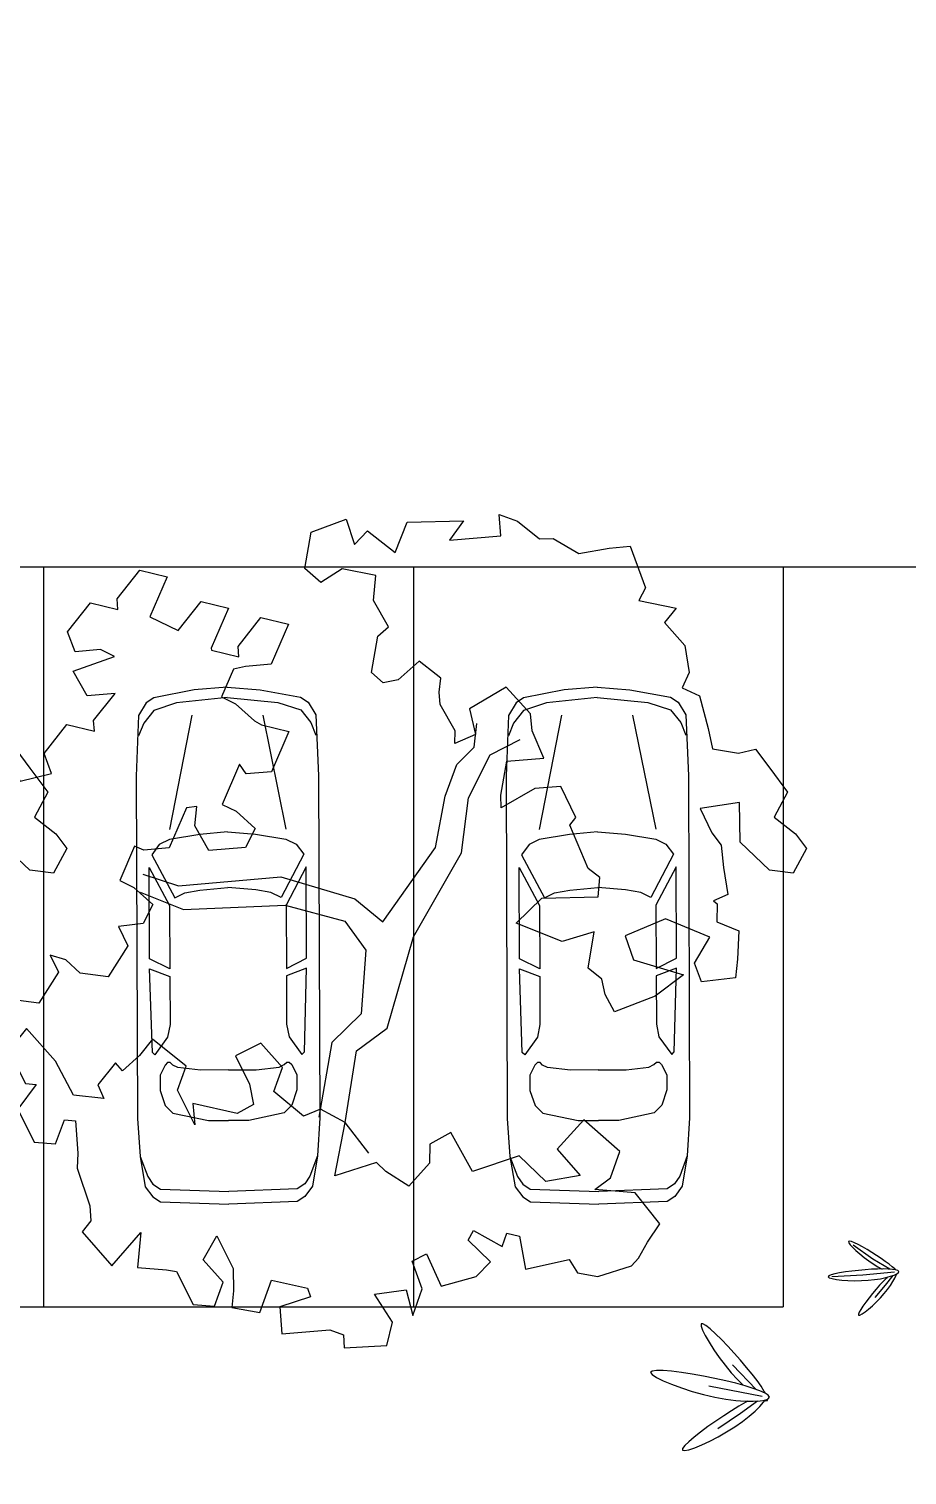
# Model space of a CAD drawing. Extents: x 302512 to 1034855, y -184136 to 410364.
# Drawn here: x 563826 to 569762, y 148056 to 157828 of the extents above; entities that cross this region are included whole.
import ezdxf

# ---------------------------------------------------------------- set-up
doc = ezdxf.new("R2010")
doc.units = 0
doc.header["$MEASUREMENT"] = 0
doc.linetypes.add('ACAD_ISO04W100', pattern=[30.5, 24, -3, 0.5, -3])
for name, color, linetype in [('2D', 3, 'Continuous'), ('F', 5, 'Continuous'), ('LAYER3', 251, 'Continuous'), ('坐椅', 7, 'Continuous'), ('树', 80, 'Continuous'), ('环境', 8, 'Continuous'), ('红线', 20, 'Continuous'), ('绿化', 97, 'Continuous'), ('绿地', 3, 'Continuous'), ('道路线', 161, 'Continuous'), ('铺地', 8, 'Continuous')]:
    doc.layers.add(name, color=color, linetype=linetype)
doc.styles.add('2', font='simplex.shx', dxfattribs={"width": 0.7, "height": 1.2})
doc.styles.add('DIM_FONT', font='SIMPLEX.shx', dxfattribs={"width": 0.8})
doc.styles.add('P5', font='', dxfattribs={"width": 0.8, "height": 4})
doc.styles.get('P5').set_extended_font_data('FangSong_GB2312')

# ---------------------------------------------------------------- blocks, each defined once
blk = doc.blocks.new('_F43BVI')
at = {"layer": '绿地'}
for p, q in [((-0.3647952435858315, -0.6503961607086239), (-0.4068330352456542, -0.6883693147392478)), ((-0.3901415930668009, -0.6560166113777086), (-0.4017276990125538, -0.6647602668526815)), ((-0.3793172987134312, -0.648301337932935), (-0.3901415930668009, -0.6560166113777086)), ((-0.3695208295466728, -0.6418159568711417), (-0.3793172987134312, -0.648301337932935)), ((-0.3524676189335878, -0.6403886525222333), (-0.3727742304618005, -0.7286044420034159)), ((-0.3610181987751275, -0.636761977642891), (-0.3695208295466728, -0.6418159568711417)), ((-0.3577116593442042, -0.6351326743460959), (-0.3610181987751275, -0.636761977642891)), ((-0.3430499423266156, -0.6386584304127609), (-0.3466032402138808, -0.6359565317252418)), ((-0.3453782877477352, -0.6485223958588904), (-0.3257372668595053, -0.6775965826236643)), ((-0.3362939751532394, -0.6450448313553352), (-0.3430499423266156, -0.6386584304127609)), ((-0.3287296296257409, -0.6533192805509316), (-0.3362939751532394, -0.6450448313553352)), ((-0.3206324848870281, -0.6632963782612933), (-0.3287296296257409, -0.6533192805509316)), ((-0.4068330352456542, -0.6883693147392478), (-0.4625004275876563, -0.728601971626631)), ((-0.4380860260425834, -0.694857385387877), (-0.4493212711458909, -0.7050129995477619)), ((-0.4260824507800862, -0.6844905537000159), (-0.4380860260425834, -0.694857385387877)), ((-0.4138096027745632, -0.6743307941360399), (-0.4260824507800862, -0.6844905537000159)), ((-0.4017276990125538, -0.6647602668526815), (-0.4138096027745632, -0.6743307941360399)), ((-0.4063708489848068, -0.700490125149372), (-0.3936450877226889, -0.6906979890627554)), ((-0.3936450877226889, -0.6906979890627554), (-0.3820160973482416, -0.680759838767699)), ((-0.3820160973482416, -0.680759838767699), (-0.3722646873502526, -0.6715037925168872)), ((-0.3456448450015159, -0.6647285398212261), (-0.3441070828630473, -0.6678802350506885)), ((-0.3441070828630473, -0.6678802350506885), (-0.3378699658351252, -0.6796185982530005)), ((-0.3378699658351252, -0.6796185982530005), (-0.3307126472209347, -0.6922464307281189)), ((-0.3307126472209347, -0.6922464307281189), (-0.3228002093746909, -0.7054737024300266)), ((-0.3257372668595053, -0.6775965826236643), (-0.3014630956095061, -0.7159094129165169)), ((-0.3122781190540991, -0.6747907230892451), (-0.3206324848870281, -0.6632963782612933)), ((-0.3039421109860996, -0.6876169154274976), (-0.3122781190540991, -0.6747907230892451)), ((-0.2958939599411679, -0.701511454230058), (-0.3039421109860996, -0.6876169154274976)), ((-0.4734264548751526, -0.7300296451576287), (-0.4765978083451046, -0.7351574966014596)), ((-0.4765978083451046, -0.7351574966014596), (-0.4765055454699905, -0.737982682956499)), ((-0.4765055454699905, -0.737982682956499), (-0.4728366534618544, -0.738210361727397)), ((-0.4674905429492355, -0.7230174190772232), (-0.4734264548751526, -0.7300296451576287)), ((-0.4728366534618544, -0.738210361727397), (-0.4660222971797339, -0.7360394745774101)), ((-0.4592891292049899, -0.7145391073572682), (-0.4674905429492355, -0.7230174190772232)), ((-0.4660222971797339, -0.7360394745774101), (-0.4566796845465433, -0.7317924090311863)), ((-0.4493212711458909, -0.7050129995477619), (-0.4592891292049899, -0.7145391073572682)), ((-0.4566796845465433, -0.7317924090311863), (-0.4454260247657658, -0.7257915535155917)), ((-0.4454260247657658, -0.7257915535155917), (-0.4328785266916384, -0.718359296079143)), ((-0.4328785266916384, -0.718359296079143), (-0.4196543984216987, -0.7098180235916516)), ((-0.4196543984216987, -0.7098180235916516), (-0.4063708489848068, -0.700490125149372)), ((-0.3727742304618005, -0.7286044420034159), (-0.3950346648634877, -0.8144482375937514)), ((-0.3228002093746909, -0.7054737024300266), (-0.3143284882098669, -0.7189671618107241)), ((-0.3143284882098669, -0.7189671618107241), (-0.3056163332003052, -0.7322206660464872)), ((-0.3056163332003052, -0.7322206660464872), (-0.2970133485650877, -0.7446848506806418)), ((-0.2883788523031399, -0.7158984460256761), (-0.2958939599411679, -0.701511454230058)), ((-0.2816358950949507, -0.7301238957734313), (-0.2883788523031399, -0.7158984460256761)), ((-0.2759041950776009, -0.7435338091454469), (-0.2816358950949507, -0.7301238957734313)), ((-0.2970133485650877, -0.7446848506806418), (-0.2888691381158424, -0.7558103509363718)), ((-0.2888691381158424, -0.7558103509363718), (-0.2815333050166373, -0.7650478024006588)), ((-0.2815333050166373, -0.7650478024006588), (-0.2753554541923222, -0.7718478412862169)), ((-0.2714228598051704, -0.7554741929634474), (-0.2759041950776009, -0.7435338091454469)), ((-0.2753554541923222, -0.7718478412862169), (-0.2706851891998667, -0.775661102423328)), ((-0.2684309959149687, -0.7652910518663703), (-0.2714228598051704, -0.7554741929634474)), ((-0.2706851891998667, -0.775661102423328), (-0.2678721128759207, -0.775938221035176)), ((-0.26716771122301, -0.7723303925740765), (-0.2684309959149687, -0.7652910518663703)), ((-0.2678721128759207, -0.775938221035176), (-0.26716771122301, -0.7723303925740765)), ((-0.1328412831426249, -1.108071079332149), (-0.2083110926250811, -1.243665189977037)), ((-0.1808258715827833, -1.108308879192919), (-0.2023266488686204, -1.115856804230134)), ((-0.1616036383275059, -1.102296573968488), (-0.1808258715827833, -1.108308879192919)), ((-0.1451940143888351, -1.098024983279174), (-0.1616036383275059, -1.102296573968488)), ((-0.1389727070272784, -1.096917316550389), (-0.1451940143888351, -1.098024983279174)), ((-0.1216554538841592, -1.107431212629308), (-0.1182097059281659, -1.102343607417424)), ((-0.1181814493029378, -1.097705453197705), (-0.1214816285646521, -1.096195594815072)), ((-0.1165083961168421, -1.109708843883709), (-0.1210724731718074, -1.103566550169489)), ((-0.1182097059281659, -1.102343607417424), (-0.1181814493029378, -1.097705453197705)), ((-0.1084257949551102, -1.12344447679061), (-0.1165083961168421, -1.109708843883709)), ((-0.2750784126546932, -1.145622348180041), (-0.2997844883429934, -1.15697485646524)), ((-0.2500275720085483, -1.134739129731315), (-0.2750784126546932, -1.145622348180041)), ((-0.2255719041568227, -1.124735252611572), (-0.2500275720085483, -1.134739129731315)), ((-0.1579097883441136, -1.118677481237683), (-0.2452275099640246, -1.161180970826535)), ((-0.2023266488686204, -1.115856804230134), (-0.2255719041568227, -1.124735252611572)), ((-0.2007347955732257, -1.160473991214531), (-0.180266694551392, -1.149877632939024)), ((-0.1332025133233401, -1.151403391893837), (-0.1321718176986906, -1.157326095941244)), ((-0.1250422278098995, -1.124842972552869), (-0.10655068061169, -1.18207866603916)), ((-0.0999115502127097, -1.140674394991947), (-0.1084257949551102, -1.12344447679061)), ((-0.0913311376425554, -1.160961994173704), (-0.0999115502127097, -1.140674394991947)), ((-0.361622992248158, -1.189337678544689), (-0.3747388766059885, -1.198056907160208)), ((-0.3440778904841864, -1.179283565506921), (-0.361622992248158, -1.189337678544689)), ((-0.323124684895447, -1.168345609825337), (-0.3440778904841864, -1.179283565506921)), ((-0.2997844883429934, -1.15697485646524), (-0.323124684895447, -1.168345609825337)), ((-0.3024064175988315, -1.198157644525054), (-0.2765601790015353, -1.190392897318816)), ((-0.2765601790015353, -1.190392897318816), (-0.2502413037800579, -1.18136108640465)), ((-0.2502413037800579, -1.18136108640465), (-0.224619780863577, -1.171299037872814)), ((-0.224619780863577, -1.171299037872814), (-0.2007347955732257, -1.160473991214531)), ((-0.1321718176986906, -1.157326095941244), (-0.1274935454493971, -1.179627852558042)), ((-0.1274935454493971, -1.179627852558042), (-0.1217237174278125, -1.203832765619154)), ((-0.10655068061169, -1.18207866603916), (-0.08483121111203218, -1.256735509916325)), ((-0.08305003164423397, -1.183870666965959), (-0.0913311376425554, -1.160961994173704)), ((-0.07543370769417379, -1.208963808676344), (-0.08305003164423397, -1.183870666965959)), ((-0.3824044315188075, -1.204990205937065), (-0.3835985437617637, -1.20968653181626)), ((-0.3835985437617637, -1.20968653181626), (-0.3776652828091756, -1.211809485743288)), ((-0.3747388766059885, -1.198056907160208), (-0.3824044315188075, -1.204990205937065)), ((-0.3776652828091756, -1.211809485743288), (-0.3654094535886543, -1.211481248348719)), ((-0.3654094535886543, -1.211481248348719), (-0.348001041864336, -1.20893864534446)), ((-0.348001041864336, -1.20893864534446), (-0.3266100342807476, -1.204418502544286)), ((-0.3266100342807476, -1.204418502544286), (-0.3024064175988315, -1.198157644525054)), ((-0.1217237174278125, -1.203832765619154), (-0.1149959995236713, -1.229384577047313)), ((-0.1149959995236713, -1.229384577047313), (-0.1074741063566762, -1.255641198775265)), ((-0.06880042036937084, -1.235679100238485), (-0.07543370769417379, -1.208963808676344)), ((-0.1074741063566762, -1.255641198775265), (-0.09944195464777295, -1.281617228829418)), ((-0.06327954673906788, -1.262951370503288), (-0.06880042036937084, -1.235679100238485)), ((-0.05895324383163825, -1.289589734573383), (-0.06327954673906788, -1.262951370503288)), ((-0.09944195464777295, -1.281617228829418), (-0.09121351165958913, -1.306241435886477)), ((-0.09121351165958913, -1.306241435886477), (-0.08310274351242697, -1.328442587066093)), ((-0.0559036678969278, -1.314403309064801), (-0.05895324383163825, -1.289589734573383)), ((-0.05421297658176627, -1.33620120982232), (-0.0559036678969278, -1.314403309064801)), ((-0.08310274351242697, -1.328442587066093), (-0.0754236190332449, -1.347149453460588)), ((-0.0754236190332449, -1.347149453460588), (-0.06849010427686153, -1.36129080169485)), ((-0.05523687238019193, -1.36598645032791), (-0.05396332540840376, -1.35379255170119)), ((-0.05396332540840376, -1.35379255170119), (-0.05421297658176627, -1.33620120982232)), ((-0.06849010427686153, -1.36129080169485), (-0.06261616764095379, -1.369795401988085)), ((-0.06261616764095379, -1.369795401988085), (-0.05811577478016261, -1.371592022303957)), ((-0.05811577478016261, -1.371592022303957), (-0.05523687238019193, -1.36598645032791))]:
    blk.add_line(p, q, dxfattribs=at)
for points in [[(-0.3852402762422571, -0.7181677339831367), (-0.3895640550836106, -0.7367913638445316), (-0.3934802136645885, -0.7554167710331967), (-0.3968166845443193, -0.7732817309297388), (-0.3994013989868108, -0.7896240175177809), (-0.4010622888017679, -0.803681407138356), (-0.4016272848093649, -0.8146916723635513), (-0.4009243197215255, -0.8218925895780558), (-0.3987813240091782, -0.8245219326636288), (-0.3951140064309584, -0.8220706197607797), (-0.3901891819405137, -0.8150421408936381), (-0.3843614413781324, -0.8041931279585697), (-0.3779853763262508, -0.790280214001541), (-0.3714155782145099, -0.7740600316756172), (-0.3650066383706871, -0.7562892142159399), (-0.3591131478024181, -0.7377243928349344), (-0.3540896979466197, -0.7191222012770595), (-0.3502192483501858, -0.7011784013593569), (-0.3474982289408217, -0.6843452723987866), (-0.3458514380836277, -0.6690142238803674), (-0.3452036742382916, -0.6555766646197299), (-0.3454797347803833, -0.6444240030104993), (-0.3466044186134241, -0.6359476487268694), (-0.3485025235568173, -0.6305390104535036), (-0.3510988476336934, -0.6285894967149943), (-0.3543128365054145, -0.6303609799215337), (-0.3580425215841387, -0.635597180124023), (-0.362180582160363, -0.6439122822193895), (-0.3666196966369171, -0.6549204682960408), (-0.3712525445225765, -0.6682359230762813), (-0.375971804423898, -0.6834728296526009), (-0.3806701555731706, -0.700245372383506)], [(-0.2238670006627217, -1.220539188259863), (-0.2398603028705111, -1.249147553739022), (-0.255183204630157, -1.277953054945101), (-0.2691891963040689, -1.305782480456401), (-0.2812317649295437, -1.331462618516525), (-0.290664400679816, -1.353820261079818), (-0.2968405903957319, -1.371682193770539), (-0.2991138243014575, -1.383875206345692), (-0.2968375899072271, -1.389226088984287), (-0.2896305300964741, -1.386936671231524), (-0.2781719076010631, -1.377708951506065), (-0.2634061368225957, -1.362619968596846), (-0.2462776345928432, -1.342746761554736), (-0.2277308169141179, -1.319166371016763), (-0.2087100991775515, -1.292955835204339), (-0.190159897923877, -1.265192193881376), (-0.1730246291626827, -1.236952486593509), (-0.1581017470016377, -1.209247642982518), (-0.1456008593522711, -1.182824153584079), (-0.1355846123260562, -1.158362399568432), (-0.1281156530822045, -1.136542762047611), (-0.1232566274265992, -1.118045622337377), (-0.12107018208917, -1.103551361273276), (-0.1216189626575215, -1.093740359225194), (-0.1249656165819033, -1.089292998760357), (-0.1311022569352644, -1.090678894848679), (-0.1397388653713278, -1.097524602722842), (-0.1505148916403414, -1.109245914616622), (-0.1630697836008039, -1.125258619445958), (-0.1770429919488379, -1.144978509430075), (-0.1920739648121526, -1.167821373339393), (-0.2078021518973401, -1.193203002869268)]]:
    blk.add_lwpolyline(points, close=True, dxfattribs=at)
at = {"style": 'DIM_FONT', "width": 0.7, "flags": 9}
for tag in ['YSIZE', 'XSIZE']:
    blk.add_attdef(tag, (0, 0), '', height=0.5, dxfattribs=at)
blk = doc.blocks.new('ZU')
at = {"layer": '绿地', "xscale": 1.5, "yscale": 1.5, "zscale": 0.001, "rotation": 260.5308552460376}
blk.add_blockref('_F43BVI', (-0.8521618974973535, 0.165471681548027), dxfattribs=at)
blk = doc.blocks.new('A$C0B5A7686')
at = {"layer": '树', "linetype": 'ByBlock', "xscale": 640, "yscale": 640, "zscale": 640, "rotation": 151.15692544915}
blk.add_blockref('ZU', (642.7524310864392, 1492.566805166804), dxfattribs=at)
blk = doc.blocks.new('A$C750B0621')
at = {"layer": '树'}
blk.add_blockref('A$C0B5A7686', (0.0005188807845115662, 0.0008505582809448242), dxfattribs=at)
blk = doc.blocks.new('A$C5AB93D8E')
at = {"layer": '绿化', "xscale": 0.8, "yscale": 0.8, "zscale": 0.8}
blk.add_blockref('A$C750B0621', (-0.0005264884093776345, -0.0007298223790712655), dxfattribs=at)
blk = doc.blocks.new('A$C68DB62A4')
at = {"layer": '绿化', "rotation": 236.3690562220917}
blk.add_blockref('A$C5AB93D8E', (801.7035706043243, 2393.519418507814), dxfattribs=at)
blk = doc.blocks.new('_F37GYG')
at = {"layer": '绿化', "linetype": 'ByBlock', "xscale": 0.2867748092958204, "yscale": 0.2867748092958204, "zscale": 0.2867748092958204}
blk.add_blockref('A$C68DB62A4', (-306.0593983066792, -300.5015431984139), dxfattribs=at)
at = {"style": 'DIM_FONT', "width": 0.8, "flags": 9}
for tag in ['YSIZE', 'XSIZE']:
    blk.add_attdef(tag, (0, 0), '', height=0.5, dxfattribs=at)
blk = doc.blocks.new('_F1IRU')
at = {"layer": '绿化'}
for points in [[(-1.764777620420446, 0.2873078141385292), (-1.656858513693237, 0.3418407952032538), (-1.674781544002556, 0.3661475834195258), (-1.688539616452204, 0.3739205284682079), (-1.694358248625676, 0.5317621500299978), (-1.586439141887382, 0.5862951311058069), (-1.53885424247747, 0.6007730573232237), (-1.618791584589076, 0.6459355297551497), (-1.624610216762548, 0.8037771513169396), (-1.516691110035339, 0.8583101323816642), (-1.548372212794305, 0.8903898656466147), (-1.554190844967778, 1.048231487208405), (-1.446271738229484, 1.102764468284214), (-1.391154893393889, 0.9232482986176151), (-1.252383109384056, 0.9261319702065443), (-1.264762770990515, 1.01710653565074), (-1.142580302158763, 1.117202880677162), (-1.033882033953546, 1.064240005848298), (-1.027495155757222, 1.108871937750408), (-0.9122605504906431, 1.203276338954915), (-1.031747726573172, 1.219325131306881), (-1.067194756315033, 1.334927413744495), (-0.8809329002673394, 1.358811356789396), (-0.9331628623805273, 1.40002074534134), (-1.042035867132014, 1.414377813490479), (-1.05441552873846, 1.505352378934674), (-0.9322330599067215, 1.605448723961096), (-0.8235347917015048, 1.552485849132232), (-0.8171479135051811, 1.597117781034342), (-0.6949654446734286, 1.697214126060768), (-0.5862671764571274, 1.644251251231896), (-0.6958952471361499, 1.491786147441008), (-0.5893037799871905, 1.409235836276952), (-0.4671213111554522, 1.509332181303375), (-0.3584230429391368, 1.45636930647451), (-0.4680511136181735, 1.303904202683619), (-0.4678924840029879, 1.295608323834905), (-0.3591942157977712, 1.242645449006037), (-0.3528073376014476, 1.287277380908151), (-0.2306248687697092, 1.387373725934577), (-0.1219266005533939, 1.334410851105709), (-0.2315546712324306, 1.181945747314817), (-0.3404276759839178, 1.196302815463959), (-0.3928327346149274, 1.195862720540028), (-0.4688222864768079, 1.090180345215146), (-0.4165923243636058, 1.048970956663204), (-0.352802864986657, 0.9595821349848812), (-0.326953907497554, 0.9366218672404294), (-0.2182556392812387, 0.8836589924115614), (-0.3278837099602754, 0.7311938886206697), (-0.4367567147117484, 0.7455509567698115), (-0.455523254525616, 0.79189359031189), (-0.5651513252046527, 0.6394284865209983), (-0.5129213630914506, 0.5982190979690571), (-0.4491319037145018, 0.508830276290734), (-0.5071930814314385, 0.4377069522477015), (-0.6637361893972837, 0.4587328724865429), (-0.6991832191391438, 0.5743351549241567), (-0.6740243299561257, 0.6537855546701401), (-0.717782271247259, 0.6584890739687879), (-0.8274103419262815, 0.5060239701778997), (-0.9362833466777687, 0.520381038327038), (-0.9706196154878768, 0.545070090512592), (-1.064677957170659, 0.4142585680782283), (-1.012447995057457, 0.3730491795262871), (-0.9486585356805222, 0.283660357847964), (-1.006719713397459, 0.2125370338049315), (-1.112239080445661, 0.2227046943868878), (-1.090713403713451, 0.1334507150797535), (-1.202135156168978, 0.02149971215959212), (-1.315636597003845, 0.06318667115980858), (-1.363693056287701, 0.1312742063341119), (-1.425229899901211, 0.1660408864591894), (-1.406041993561118, 0.08648022889045848), (-1.517463746016645, -0.02547077402970643), (-1.630965186851512, 0.01621618497051003), (-1.601741668846543, 0.1623246255477397), (-1.679021646135368, 0.08430372014481335)], [(-0.001950464183479994, 1.552719185868565), (0.0585996467537484, 1.698601049176677), (0.2173996921430899, 1.721359761870758), (0.2288179580993699, 1.607653262714329), (0.2952954143280238, 1.652708654702259), (0.3914826124149045, 1.535547606555724), (0.4704495488596763, 1.651836573891643), (0.7071453164339374, 1.605944179417229), (0.6311800374672316, 1.537874066694584), (0.8506142808066386, 1.508655172676434), (0.8627689883325615, 1.599937171485408), (0.9330852808458303, 1.555205138988253), (1.0100324300995, 1.461207018197683), (1.066723336033164, 1.450163122504538), (1.160458740139347, 1.362927565456289), (1.292444509153952, 1.358052703535691), (1.383545030165365, 1.346636808815742), (1.409320197340264, 1.157115827888191), (1.369760869347886, 1.11139762063835), (1.519167633311099, 1.044962628320718), (1.456205222835081, 0.9948129387330908), (1.521385898875025, 0.8804305510716155), (1.514493818466278, 0.7628109569829178), (1.470875750120541, 0.7051582677008597), (1.536606352488718, 0.6550329091924532), (1.542201177795619, 0.5099293394133326), (1.542310142548104, 0.4205967524745802), (1.646451434114169, 0.3801280752570619), (1.721665187998269, 0.3801280752570619), (1.76366116850032, 0.2872616310761096), (1.816891062508518, 0.1701013716855506), (1.73777240652376, 0.07866495718587174), (1.811931174254198, -0.01087885903962871), (1.844598421837844, -0.0827802458784852), (1.765479765853087, -0.1742166603892557), (1.669593943350947, -0.1401767031198915), (1.571238877958422, 0.004352362597614956), (1.605952641813701, 0.1720058803185793), (1.435667057652111, 0.1824279980208203), (1.461920458973736, 0.0697427770114345), (1.461920458973736, 0.0697427770114416), (1.490238897900781, 0.0101332983562088), (1.478913419610194, -0.08586682821913172), (1.478913419610194, -0.08586682821911751), (1.472021339201461, -0.2034864223133752), (1.405683458973371, -0.2165932001734028), (1.419355020378774, -0.2332426872544033), (1.400475614942096, -0.3074156910592762), (1.48445386945582, -0.3656424143032382), (1.453701649700903, -0.483675292021001), (1.428182974271436, -0.5602973086288614), (1.281956314768649, -0.5448592214797827), (1.26945289463923, -0.4608871116716244), (1.356857546596359, -0.3650683803413344), (1.188497528344172, -0.2478907344875978), (1.003658746858903, -0.2815167847080744), (1.016641915332343, -0.3899737252450777), (1.212528787058091, -0.4986096085036706), (1.073673731636745, -0.5622027377246468), (0.8885336577413909, -0.5911081254865849), (0.8653911485046137, -0.5101721889900546), (0.8664475749314846, -0.4421401193767309), (0.819106130030832, -0.3829859305481023), (0.8774484017359754, -0.2363980658905973), (0.7341022281674157, -0.2484811166203507), (0.5587523022516052, -0.1286148316028175), (0.6894490999794698, -0.04754737600244141), (0.9261448675537451, -0.0934397704768557), (0.9261448675537451, -0.0934397704768557), (0.9506245440394281, -0.01455820952633502), (0.9104771011803621, 0.03433410872439424), (0.8733081838565795, 0.232096873371006), (0.9059921736670162, 0.2589350078749071), (0.8711761769495752, 0.4032532362297161), (0.7604099686650869, 0.4180023749758064), (0.6018743206833364, 0.3682648966740452), (0.6117126138719868, 0.4221840145884066), (0.6686798199909845, 0.5593448824336065), (0.8264558814479557, 0.536875194657263), (0.8017486492390162, 0.6634059799027909), (0.8108368544307893, 0.7359311957569439), (0.733211889322348, 0.8695685680800693), (0.5600417353064557, 0.811884658593776), (0.5608618881619805, 0.6993040147794716), (0.4661822653038143, 0.680749496147655), (0.4791892661136075, 0.733927769716896), (0.4405310860221761, 0.8572553111655665), (0.4471174806421487, 0.909815710214037), (0.4677617936794576, 0.9669834318975106), (0.4514819067842666, 0.9868093872864776), (0.3918965309643596, 1.059373589387238), (0.2872585435296315, 1.000150974579583), (0.2213092974025415, 1.00093973458792), (0.1820553044044431, 1.055202851889387), (0.2426054153416857, 1.201084715197496), (0.2951834975256702, 1.231444103696074), (0.2565253174342388, 1.354771645144744), (0.2899484894962825, 1.456958465139984), (0.1546427554107055, 1.517004682986411), (0.05186279447269726, 1.478329934131118)], [(-1.499973358938391, -0.2841102908124533), (-1.59177562964426, -0.1202925114166398), (-1.685736108991961, -0.1963964399760663), (-1.646698668172888, -0.349445164864715), (-1.602861180012439, -0.3630716657613604), (-1.702915198410864, -0.4502107207957096), (-1.663877757591791, -0.6032594456954463), (-1.576202781270908, -0.6305124474776456), (-1.517152448368378, -0.5379245716431846), (-1.471886593081237, -0.5523790008194744), (-1.49118414553601, -0.6902214917872556), (-1.507500946501082, -0.7524452401068871), (-1.489034373249041, -0.9221554789277313), (-1.498270663813173, -0.9848690705790091), (-1.54525090348703, -1.022921034858726), (-1.452080979473877, -1.192796370073854), (-1.452080979473877, -1.192796370073857), (-1.300057805975285, -1.080731433605301), (-1.345550049318945, -1.22319609123841), (-1.226771765676233, -1.259754201115719), (-1.18608394870931, -1.276314447195976), (-1.147046507890224, -1.429363172095712), (-1.059371531569354, -1.456616173877912), (-1.000321198666825, -1.364028298043447), (-1.063305304675183, -1.251635474792671), (-0.9845812888554519, -1.163626482522417), (-0.9455438480363654, -1.316675207422154), (-0.9652074443183238, -1.410275302792556), (-0.9868470976355752, -1.478042587378923), (-0.8747716840571798, -1.524325598894066), (-0.795369818443163, -1.400484576710323), (-0.6515846417312332, -1.466144280476669), (-0.6477957357377591, -1.506028228628388), (-0.7850086189089325, -1.519063214870261), (-0.8020121494994328, -1.633798507166944), (-0.5976048926757045, -1.661917413764055), (-0.543974876111804, -1.695712753155433), (-0.5530690265662486, -1.749882066748654), (-0.372388555165486, -1.780215391690469), (-0.3275245823587625, -1.687734890549823), (-0.3761791584066998, -1.553155653121916), (-0.3761791584066998, -1.553155653121916), (-0.240805701640511, -1.564424442187374), (-0.2356409228384138, -1.677706550742531), (-0.1719086169016322, -1.574951634546775), (-0.1880459889168549, -1.450481548377702), (-0.1211620403790761, -1.432351261631169), (-0.09037939160066344, -1.581767958432351), (0.06580282060454579, -1.573586454638253), (0.1395516180934067, -1.524528459079139), (0.0653443345760536, -1.412972781723251), (0.09686073565826803, -1.377410939262287), (0.202550452931618, -1.471077613690319), (0.2344166059000088, -1.419700155592441), (0.2840322100868207, -1.443869234786423), (0.27990195391817, -1.587548894190832), (0.4714359363200487, -1.586723433680216), (0.493970763223615, -1.651142023411808), (0.5751713950058672, -1.684626739492757), (0.726834077297525, -1.670431447247708), (0.7637084760419555, -1.645902449468153), (0.8159040754425746, -1.587007029328046), (0.8843015687125444, -1.520444363754763), (0.8099672539077858, -1.368037860810521), (0.6429976772406008, -1.316730592067355), (0.7193817026331573, -1.283401679837262), (0.7831140085699388, -1.180646763641505), (0.6617533563269262, -1.015212858109976), (0.522898300905581, -1.11349301982068), (0.5950562497776133, -1.2446603294119), (0.4458063931966052, -1.23825168483291), (0.3569592467673885, -1.10699886994378), (0.1467398760399306, -1.128812758665475), (0.09144107082198616, -0.9457155069151817), (-0.006566210239896009, -0.9751203951025573), (-0.02566451249676049, -1.055639319142738), (-0.1337442696603262, -1.132669319897865), (-0.217137686312725, -1.04950427896291), (-0.247548732794229, -1.003787406869876), (-0.434493972998979, -1.021546880891083), (-0.3416700635117706, -0.8073567341053014), (-0.4336375497571794, -0.7282343050823279), (-0.5115440578257164, -0.7426675395846374), (-0.6128456487786025, -0.6113445867003584), (-0.5537953158649884, -0.5187567108548059), (-0.6223361724660492, -0.3964480703392894), (-0.7406825759575923, -0.426634148177012), (-0.7072232955447504, -0.557813346798337), (-0.7097569156636041, -0.6468051765583454), (-0.7866221937911462, -0.670067563354813), (-0.9640097141575552, -0.5874065967160504), (-0.9739797250027351, -0.6786300193068797), (-1.015850968486347, -0.5174036143216973), (-0.9568006355727476, -0.4248157384761484), (-1.073290292629821, -0.2809936753669469), (-1.142563385626318, -0.3371018876397613), (-1.227969749404807, -0.3849629815729898), (-1.25010556613249, -0.3454624298594098), (-1.34406604548019, -0.4215663584188398), (-1.332352150927321, -0.4847946403642673), (-1.455788634305918, -0.442877530998544)]]:
    blk.add_lwpolyline(points, close=True, dxfattribs=at)
for points in [[(-0.9625463111596275, 0.4205866701277294), (-0.8236998042118415, 0.3378578831163281), (-0.3855084284418098, 0.2816169062317151), (-0.09632903872785903, 0.1219584553688691), (0, 0), (0.2891793897139365, 0.262869913936818), (0.3768561195740574, 0.4692928400848047), (0.4556882670359528, 0.5914573063579063), (0.5433649968960452, 0.6476982832425193), (0.5763775454493327, 0.7450662494770661)], [(-0.2716824984480297, -0.957744694272904), (-0.3416700635117706, -0.8073567341053014), (-0.2278441335180048, -0.5164693371783393), (-0.0788321474619238, -0.4507518586941472), (0.114799258096653, -0.09156049227619434), (0.3943530108399784, 0.2158994277475301), (0.4731851583019022, 0.4410693461903037), (0.6047002530920196, 0.6007277970531533), (0.7437770625395217, 0.6375630302650421)], [(-0.9900164080034415, 0.3473343847159072), (-0.8236998042118415, 0.2346464200424236), (-0.3943530108399784, 0.159452439958585), (-0.1576642949238476, 0.03749398458978703), (-0.09632903872785903, -0.1034174739782401), (-0.1751611861897828, -0.3662873879150652), (-0.3241731722458354, -0.4600223493893907), (-0.4468436846377841, -0.7605922588203384)]]:
    blk.add_lwpolyline(points, dxfattribs=at)
at = {"style": '2', "width": 0.7, "flags": 9}
for tag in ['YSIZE', 'XSIZE']:
    blk.add_attdef(tag, (0, 0), '', height=1.2, rotation=0.5, dxfattribs=at)
blk = doc.blocks.new('_F10BZJ')
at = {"layer": '铺地', "xscale": 1.0935, "yscale": 1.0935, "zscale": 1.0935}
blk.add_blockref('_F1IRU', (0, 0), dxfattribs=at)
at = {"style": 'DIM_FONT', "width": 0.8, "flags": 9}
for tag in ['YSIZE', 'XSIZE']:
    blk.add_attdef(tag, (0, 0), '', height=0.5, dxfattribs=at)
blk = doc.blocks.new('_F10EZC')
at = {"layer": 'LAYER3', "xscale": 1000, "yscale": 1000, "zscale": 1000, "rotation": 8.124167206954386}
blk.add_blockref('_F10BZJ', (0, 0), dxfattribs=at)
at = {"style": 'P5', "width": 0.8, "flags": 9}
for tag in ['XSIZE', 'YSIZE']:
    blk.add_attdef(tag, (0, 0), '', height=4, rotation=331.3521102434589, dxfattribs=at)
blk = doc.blocks.new('car')
at = {"layer": '环境', "linetype": 'Continuous'}
for p, q in [((397561942.8489203, 49052135.36788871), (397561874.3638253, 49052084.00406746)), ((397562148.3042054, 49052169.61043621), (397561942.8489203, 49052135.36788871)), ((397562011.3340154, 49052118.24661496), (397561959.9701941, 49052084.00406746)), ((397562148.3042054, 49052169.61043621), (397562011.3340154, 49052118.24661496)), ((397562405.1233116, 49052186.73170996), (397562148.3042054, 49052169.61043621)), ((397564716.4952678, 49052186.73170996), (397562405.1233116, 49052186.73170996)), ((397565127.4058378, 49052169.61043621), (397564716.4952678, 49052186.73170996)), ((397565076.0420166, 49052135.36788871), (397564990.4356478, 49052169.61043621)), ((397565161.6483853, 49052066.88279371), (397565076.0420166, 49052135.36788871)), ((397565213.0122066, 49052118.24661496), (397565127.4058378, 49052169.61043621)), ((397565247.2547541, 49052066.88279371), (397565213.0122066, 49052118.24661496)), ((397561840.1212779, 49052032.64024621), (397561823.0000041, 49051570.36585496)), ((397561874.3638253, 49052084.00406746), (397561840.1212779, 49052032.64024621)), ((397561925.7276466, 49052032.64024621), (397561908.6063728, 49051570.36585496)), ((397561959.9701941, 49052084.00406746), (397561925.7276466, 49052032.64024621)), ((397562593.4573228, 49052032.64024621), (397562490.7296804, 49051998.39769871)), ((397562696.1849653, 49052032.64024621), (397562593.4573228, 49052032.64024621)), ((397562764.6700603, 49051998.39769871), (397562696.1849653, 49052032.64024621)), ((397562833.1551554, 49052066.88279371), (397562850.2764291, 49052084.00406746)), ((397562953.0040716, 49051981.27642496), (397562833.1551554, 49052066.88279371)), ((397562850.2764291, 49052084.00406746), (397563415.2784628, 49052101.12534121)), ((397563415.2784628, 49052101.12534121), (397563363.9146416, 49051964.15515121)), ((397563415.2784628, 49051964.15515121), (397563483.7635579, 49052101.12534121)), ((397563483.7635579, 49052101.12534121), (397564100.1294128, 49052101.12534121)), ((397564100.1294128, 49052101.12534121), (397563843.3103066, 49051964.15515121)), ((397564185.7357816, 49052084.00406746), (397563894.6741278, 49051929.91260371)), ((397564254.2208766, 49052032.64024621), (397564185.7357816, 49052084.00406746)), ((397564288.4634241, 49051964.15515121), (397564254.2208766, 49052032.64024621)), ((397565213.0122066, 49051912.79132996), (397565161.6483853, 49052066.88279371)), ((397565298.6185753, 49051792.94241371), (397565247.2547541, 49052066.88279371)), ((397562439.3658591, 49051947.03387746), (397562388.0020378, 49051707.33604496)), ((397562490.7296804, 49051998.39769871), (397562439.3658591, 49051947.03387746)), ((397562747.5487866, 49051912.79132996), (397562764.6700603, 49051947.03387746)), ((397562781.7913341, 49051981.27642496), (397562764.6700603, 49051998.39769871)), ((397562764.6700603, 49051947.03387746), (397562781.7913341, 49051964.15515121)), ((397562781.7913341, 49051964.15515121), (397562781.7913341, 49051981.27642496)), ((397563038.6104403, 49051964.15515121), (397562953.0040716, 49051981.27642496)), ((397563363.9146416, 49051964.15515121), (397563038.6104403, 49051964.15515121)), ((397563843.3103066, 49051964.15515121), (397563415.2784628, 49051964.15515121)), ((397563894.6741278, 49051929.91260371), (397563928.9166753, 49051861.42750871)), ((397564322.7059716, 49051758.69986621), (397564288.4634241, 49051964.15515121)), ((397565127.4058378, 49051810.06368746), (397564356.9485191, 49051964.15515121)), ((397562730.4275128, 49051758.69986621), (397562747.5487866, 49051912.79132996)), ((397563928.9166753, 49051861.42750871), (397563946.0379491, 49051758.69986621)), ((397565247.2547541, 49051570.36585496), (397565213.0122066, 49051912.79132996)), ((397562730.4275128, 49051570.36585496), (397562730.4275128, 49051758.69986621)), ((397563946.0379491, 49051758.69986621), (397563963.1592228, 49051570.36585496)), ((397564339.8272454, 49051570.36585496), (397564322.7059716, 49051758.69986621)), ((397565315.7398491, 49051570.36585496), (397565298.6185753, 49051792.94241371)), ((397562388.0020378, 49051707.33604496), (397562388.0020378, 49051570.36585496)), ((397561840.1212779, 49051108.09146371), (397561823.0000041, 49051570.36585496)), ((397561925.7276466, 49051108.09146371), (397561908.6063728, 49051570.36585496)), ((397562388.0020378, 49051433.39566496), (397562388.0020378, 49051570.36585496)), ((397562730.4275128, 49051570.36585496), (397562730.4275128, 49051382.03184371)), ((397563946.0379491, 49051382.03184371), (397563963.1592228, 49051570.36585496)), ((397564339.8272454, 49051570.36585496), (397564322.7059716, 49051382.03184371)), ((397565247.2547541, 49051570.36585496), (397565213.0122066, 49051227.94037996)), ((397565315.7398491, 49051570.36585496), (397565298.6185753, 49051347.78929621)), ((397562439.3658591, 49051193.69783246), (397562388.0020378, 49051433.39566496)), ((397562730.4275128, 49051382.03184371), (397562747.5487866, 49051227.94037996)), ((397563928.9166753, 49051279.30420121), (397563946.0379491, 49051382.03184371)), ((397564322.7059716, 49051382.03184371), (397564288.4634241, 49051176.57655871)), ((397565127.4058378, 49051330.66802246), (397564356.9485191, 49051176.57655871)), ((397565298.6185753, 49051347.78929621), (397565247.2547541, 49051073.84891621)), ((397563894.6741278, 49051210.81910621), (397563928.9166753, 49051279.30420121)), ((397562490.7296804, 49051142.33401121), (397562439.3658591, 49051193.69783246)), ((397562593.4573228, 49051108.09146371), (397562490.7296804, 49051142.33401121)), ((397562764.6700603, 49051142.33401121), (397562696.1849653, 49051108.09146371)), ((397562747.5487866, 49051227.94037996), (397562764.6700603, 49051193.69783246)), ((397562764.6700603, 49051193.69783246), (397562781.7913341, 49051176.57655871)), ((397562781.7913341, 49051159.45528496), (397562764.6700603, 49051142.33401121)), ((397562781.7913341, 49051176.57655871), (397562781.7913341, 49051159.45528496)), ((397562953.0040716, 49051159.45528496), (397562833.1551554, 49051073.84891621)), ((397563038.6104403, 49051176.57655871), (397562953.0040716, 49051159.45528496)), ((397563363.9146416, 49051176.57655871), (397563038.6104403, 49051176.57655871)), ((397563415.2784628, 49051039.60636871), (397563363.9146416, 49051176.57655871)), ((397563415.2784628, 49051176.57655871), (397563483.7635579, 49051039.60636871)), ((397563843.3103066, 49051176.57655871), (397563415.2784628, 49051176.57655871)), ((397564100.1294128, 49051039.60636871), (397563843.3103066, 49051176.57655871)), ((397564185.7357816, 49051056.72764246), (397563894.6741278, 49051210.81910621)), ((397564288.4634241, 49051176.57655871), (397564254.2208766, 49051108.09146371)), ((397565213.0122066, 49051227.94037996), (397565161.6483853, 49051073.84891621)), ((397561874.3638253, 49051056.72764246), (397561840.1212779, 49051108.09146371)), ((397561942.8489203, 49051005.36382121), (397561874.3638253, 49051056.72764246)), ((397561959.9701941, 49051056.72764246), (397561925.7276466, 49051108.09146371)), ((397562011.3340154, 49051022.48509496), (397561959.9701941, 49051056.72764246)), ((397562696.1849653, 49051108.09146371), (397562593.4573228, 49051108.09146371)), ((397562833.1551554, 49051073.84891621), (397562850.2764291, 49051056.72764246)), ((397562850.2764291, 49051056.72764246), (397563415.2784628, 49051039.60636871)), ((397563483.7635579, 49051039.60636871), (397564100.1294128, 49051039.60636871)), ((397564254.2208766, 49051108.09146371), (397564185.7357816, 49051056.72764246)), ((397565161.6483853, 49051073.84891621), (397565076.0420166, 49051005.36382121)), ((397565247.2547541, 49051073.84891621), (397565213.0122066, 49051022.48509496)), ((397562148.3042054, 49050971.12127371), (397561942.8489203, 49051005.36382121)), ((397562148.3042054, 49050971.12127371), (397562011.3340154, 49051022.48509496)), ((397562405.1233116, 49050953.99999996), (397562148.3042054, 49050971.12127371)), ((397564716.4952678, 49050953.99999996), (397562405.1233116, 49050953.99999996)), ((397565127.4058378, 49050971.12127371), (397564716.4952678, 49050953.99999996)), ((397565076.0420166, 49051005.36382121), (397564990.4356478, 49050971.12127371)), ((397565213.0122066, 49051022.48509496), (397565127.4058378, 49050971.12127371))]:
    blk.add_line(p, q, dxfattribs=at)

msp = doc.modelspace()

# ---------------------------------------------------------------- hatches: boundary and pattern name
at = {"layer": '环境', "ltscale": 100}
h = msp.add_hatch(dxfattribs=at)
h.set_pattern_fill('HONEY', color=256, scale=3000, style=0)
h.set_pattern_definition([(0, (-609984.0939585507, -119640.7769003473), (562.5, 324.759525), [375, -750]), (120, (-609984.0939585507, -119640.7769003473), (-562.4999987709674, 324.7595271287468), [374.9999999999996, -749.9999999999992]), (59.99999999999999, (-609984.0939585507, -119640.7769003473), (1.229032667304786e-06, 649.5190521287468), [-750, 375])])
edge = h.paths.add_edge_path()
edge.add_arc((562248.991016234, 272765.7674313413), 7500.000000000591, 246.4218215158383, 293.578178472733)
edge.add_line((565248.9910155782, 265891.9038886207), (565248.9910155188, 213780.1426968197))
edge.add_arc((309717.8237180443, 235107.9804630727), 256419.6835740063, 352.07480595441814, 355.2288823084872, ccw=False)
edge.add_arc((559250.2881577646, 192001.3899833885), 8932.05680310269, 60.20637723547677, 100.1983798931832)
edge.add_arc((388101.8866039104, 227753.9859557406), 171697.0331586907, 350.9654260162014, 355.4130349489621)
edge.add_line((559248.9910155185, 214023.0046718472), (559248.9910155188, 265891.903889219))
edge = h.paths.add_edge_path()
edge.add_arc((582481.6358504812, 4292.71120035039), 31665.18905745992, 92.4112957643199, 103.27756382902339, ccw=False)
edge.add_arc((302225.328432882, -12259.73411984746), 283056.3086596581, 9.802202898345437, 24.78775890573573)
edge.add_arc((633513.8329496356, 144868.879243603), 83671.43250289056, 157.1420249398304, 207.3609636445097, ccw=False)
edge.add_arc((557018.4983046936, 186191.2111667172), 8841.070137210278, 226.0356989597429, 266.0733673441928, ccw=False)
edge.add_arc((633078.188308937, 145012.0374263976), 89266.5384395419, 157.0443401566653, 206.2319194681609)
edge.add_arc((304569.6859698978, -11472.93846316297), 274619.4039808304, 9.766456076263182, 25.223384796735388, ccw=False)

# ---------------------------------------------------------------- linework, layer by layer
at = {"layer": '2D'}
msp.add_arc((634613.5500310924, 150226.5435367918), 81584.79135351564, 177.2131809205794, 214.0549606323714, dxfattribs=at)
at = {"layer": 'F'}
for points in [[(570370.668473317, 104540.0479308586, 0.0172734852620592), (569137.7313514135, 106206.0607108913, -0.1703715429233052), (554638.5217911669, 154193.1954961042)], [(572171.2417883296, 104540.0479308586, 0.0251294628780471), (570331.2487227775, 107115.1457454355, -0.1704968558592159), (556140.0095403795, 154193.1954961042)]]:
    msp.add_lwpolyline(points, format="xyb", dxfattribs=at)
at = {"layer": '红线', "linetype": 'ACAD_ISO04W100', "ltscale": 100}
msp.add_lwpolyline([(571275.794607457, 104540.0479308586, 0.02131976512430689), (569734.4119064035, 106660.7076228318, -0.1704331230021965), (555389.258210453, 154193.1954961042)], format="xyb", dxfattribs=at)
at = {"layer": '道路线'}
for p, q in [((553125.2450270585, 154193.1954961042), (572042.628668214, 154193.1954961042)), ((563924.9907073628, 154193.1954961042), (563924.9907073628, 149193.1954961042)), ((566424.9907073628, 154193.1954961042), (566424.9907073628, 149193.1954961042)), ((568924.9907073628, 154193.1954961042), (568924.9907073628, 149193.1954961042)), ((556424.9907073628, 149193.1954961042), (568924.9907073628, 149193.1954960967))]:
    msp.add_line(p, q, dxfattribs=at)

# ---------------------------------------------------------------- block references
at = {"layer": '坐椅', "xscale": 10.78272, "yscale": 10.78272, "zscale": 10.78272}
msp.add_blockref('_F37GYG', (571328.0672988584, 148701.5156782995, -116953.1999999981), dxfattribs=at)
at = {"layer": '环境', "rotation": 90.1931171336853}
for p in [(50956460.98852392, -397244348.671032), (50958960.98852392, -397244348.671032)]:
    msp.add_blockref('car', p, dxfattribs=at)
at = {"layer": '绿地', "xscale": 1.44, "yscale": 1.44, "zscale": 1.44, "rotation": 4.248435238497092}
for p in [(561217.5294669897, 151795.2890856495), (566217.5294669897, 151795.2890856495)]:
    msp.add_blockref('_F10EZC', p, dxfattribs=at)

doc.saveas('drawing.dxf')
